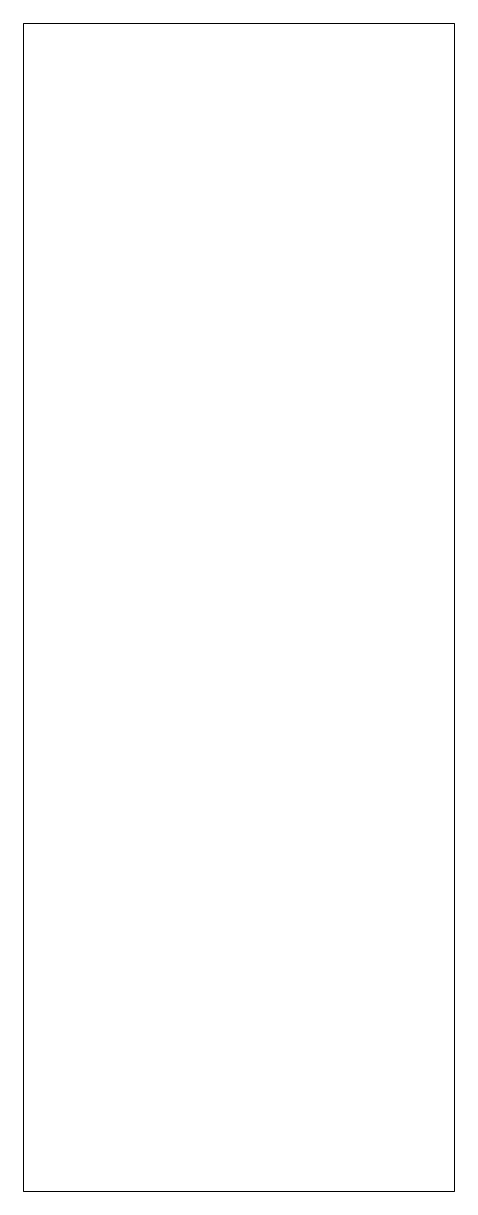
# Model space of a CAD drawing. Header units: inches. Extents: x 23.1 to 31.1, y 29.6 to 51.3.
import ezdxf

# ---------------------------------------------------------------- set-up
doc = ezdxf.new("R2010")
doc.units = ezdxf.units.IN
doc.header["$LTSCALE"] = 8
doc.header["$MEASUREMENT"] = 0

msp = doc.modelspace()

# ---------------------------------------------------------------- linework, layer by layer
at = {"color": 7, "linetype": 'Continuous', "lineweight": 15}
for p, q in [((31.064, 51.27), (23.064, 51.27)), ((23.064, 51.27), (23.064, 29.58)), ((31.064, 29.58), (31.064, 51.27)), ((23.064, 29.58), (31.064, 29.58))]:
    msp.add_line(p, q, dxfattribs=at)

doc.saveas('drawing.dxf')
